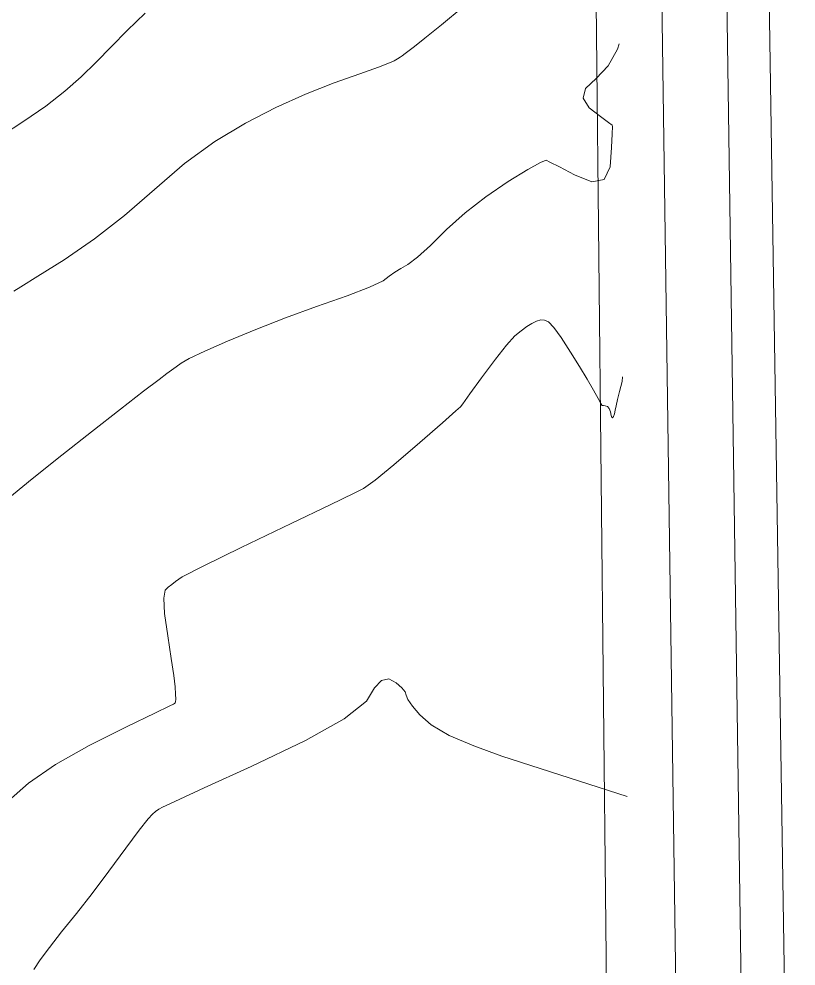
# Model space of a CAD drawing. Header units: inches. Extents: x 203 to 1065, y -1127 to 921.
# Drawn here: x 981.3 to 1065.5, y 248.7 to 351.3 of the extents above; entities that cross this region are included whole.
import ezdxf

# ---------------------------------------------------------------- set-up
doc = ezdxf.new("R2010")
doc.units = ezdxf.units.IN
doc.header["$MEASUREMENT"] = 0
doc.layers.add('CURVAS', color=32, linetype='Continuous')
doc.layers.add('DESLINDE', color=2, linetype='Continuous')

msp = doc.modelspace()

# ---------------------------------------------------------------- linework, layer by layer
at = {"color": 3, "lineweight": 13}
for p, q in [((1053.153, 200.746), (1049.494, 454.213)), ((1060.715, 166.155), (1056.557, 454.213)), ((1061.039, 454.213), (1065.496, 166.155))]:
    msp.add_line(p, q, dxfattribs=at)
at = {"layer": 'CURVAS', "lineweight": 0}
for p, q in [((1019.861, 278.855), (1020.603, 279.661)), ((1020.603, 279.661), (1021.384, 279.835)), ((1021.384, 279.835), (1022.191, 279.41)), ((1022.191, 279.41), (1022.812, 278.889)), ((1018.965, 277.434), (1019.861, 278.855)), ((1022.812, 278.889), (1023.176, 278.441)), ((1023.176, 278.441), (1023.285, 278.067)), ((1023.285, 278.067), (1023.463, 277.591)), ((1016.553, 275.527), (1018.965, 277.434)), ((1023.463, 277.591), (1023.951, 276.883)), ((1023.951, 276.883), (1024.75, 275.944)), ((1024.75, 275.944), (1025.999, 274.847)), ((1012.363, 273.16), (1016.553, 275.527)), ((1025.999, 274.847), (1027.947, 273.723)), ((1006.492, 270.366), (1012.363, 273.16)), ((1027.947, 273.723), (1030.597, 272.575)), ((1030.597, 272.575), (1033.637, 271.484)), ((1033.637, 271.484), (1047.193, 267.091)), ((1001.414, 268.038), (1006.492, 270.366)), ((998.212, 266.566), (1001.414, 268.038)), ((996.144, 265.491), (996.505, 265.739)), ((996.505, 265.739), (996.885, 265.948)), ((996.885, 265.948), (998.212, 266.566)), ((994.376, 263.459), (995.327, 264.68)), ((995.327, 264.68), (995.802, 265.205)), ((995.802, 265.205), (996.144, 265.491)), ((992.934, 261.525), (994.376, 263.459)), ((991.087, 259.011), (992.934, 261.525)), ((989.277, 256.61), (991.087, 259.011)), ((987.569, 254.421), (989.277, 256.61)), ((985.972, 252.449), (987.569, 254.421)), ((984.642, 250.769), (985.972, 252.449)), ((983.633, 249.407), (984.642, 250.769)), ((982.942, 248.36), (983.633, 249.407))]:
    msp.add_line(p, q, dxfattribs=at)
for points in [[(979.446, 338.652), (981.89, 340.228), (984.27, 341.872), (986.333, 343.473), (988.081, 345.031), (989.711, 346.621), (991.378, 348.299), (993.082, 350.066), (995.012, 351.916)], [(1046.334, 348.607), (1046.151, 348.038), (1045.14, 346.208), (1043.852, 344.834), (1042.712, 343.757), (1042.458, 342.705), (1043.105, 341.671), (1044.325, 340.731), (1045.17, 340.1), (1045.583, 339.79), (1045.622, 339.643), (1045.587, 338.87), (1045.52, 337.365), (1045.372, 335.272), (1044.701, 333.93), (1043.397, 333.663), (1041.501, 334.429), (1039.868, 335.27), (1038.848, 335.796), (1038.434, 336.006), (1037.819, 335.77), (1036.45, 335), (1034.327, 333.695), (1031.887, 332.055), (1029.662, 330.323), (1027.651, 328.498), (1025.901, 326.763), (1024.502, 325.494), (1023.459, 324.701), (1022.709, 324.28), (1022.042, 323.868), (1021.439, 323.435), (1020.776, 322.954), (1019.296, 322.26), (1016.873, 321.326), (1013.574, 320.166), (1010.199, 318.934), (1006.98, 317.675), (1003.929, 316.396), (1001.465, 315.309), (999.792, 314.515), (998.908, 314.014), (998.386, 313.645), (997.872, 313.277), (997.367, 312.909), (996.526, 312.274), (994.848, 310.984), (992.327, 309.035), (989.193, 306.596), (986.006, 304.08), (982.791, 301.505), (979.732, 299.028)]]:
    msp.add_lwpolyline(points, dxfattribs=at)
at = {"layer": 'CURVAS', "color": 41, "lineweight": 0}
for points in [[(1029.454, 352.618), (1027.09, 350.674), (1025.314, 349.23), (1024.18, 348.327), (1023.589, 347.88), (1023.157, 347.554), (1022.846, 347.316), (1022.629, 347.152), (1022.35, 346.979), (1021.983, 346.782), (1021.473, 346.544), (1020.283, 346.084), (1018.276, 345.358), (1015.477, 344.367), (1012.382, 343.143), (1009.181, 341.698), (1005.875, 340.031), (1002.556, 338.031), (999.275, 335.634), (996.032, 332.841), (992.793, 330.019), (989.529, 327.483), (986.24, 325.234), (983.381, 323.434), (981.565, 322.298), (980.795, 321.829)], [(1046.714, 312.542), (1046.657, 312.045), (1046.368, 310.961), (1046.149, 310.092), (1046.003, 309.421), (1045.911, 308.926), (1045.82, 308.541), (1045.726, 308.261), (1045.631, 308.101), (1045.544, 308.132), (1045.467, 308.364), (1045.394, 308.773), (1045.271, 309.114), (1045.084, 309.324), (1044.837, 309.406), (1044.63, 309.44), (1044.51, 309.46), (1044.473, 309.468), (1044.361, 309.668), (1044.057, 310.214), (1043.559, 311.107), (1042.886, 312.282), (1042.061, 313.657), (1041.085, 315.231), (1040.068, 316.8), (1039.263, 317.897), (1038.68, 318.504), (1038.27, 318.687), (1037.842, 318.707), (1037.379, 318.588), (1036.877, 318.336), (1036.325, 317.982), (1035.722, 317.533), (1035.055, 316.969), (1034.148, 315.983), (1032.943, 314.472), (1031.449, 312.452), (1030.176, 310.694), (1029.411, 309.639), (1029.156, 309.285), (1028.665, 308.856), (1027.193, 307.572), (1024.739, 305.433), (1021.939, 303.02), (1019.908, 301.352), (1018.668, 300.448), (1017.63, 299.934), (1015.05, 298.699), (1010.81, 296.669), (1005.401, 294.071), (1001.35, 292.084), (999.019, 290.875), (998.282, 290.389), (997.89, 290.064), (997.522, 289.757), (997.184, 289.447), (997.028, 288.584), (997.122, 286.929), (997.464, 284.485), (997.844, 282.047), (998.105, 280.207), (998.247, 278.966), (998.304, 278.176), (998.324, 277.641), (998.305, 277.359), (998.252, 277.259), (998.173, 277.178), (998.066, 277.108), (997.683, 276.923), (996.048, 276.128), (993.064, 274.674), (988.953, 272.637), (985.293, 270.565), (982.387, 268.561), (980.21, 266.641)]]:
    msp.add_lwpolyline(points, dxfattribs=at)
at = {"layer": 'DESLINDE', "color": 4, "linetype": 'Continuous', "lineweight": 0}
msp.add_lwpolyline([(979.733, 205.189), (980.233, 205.187), (1045.402, 204.937), (1043.622, 373.779), (979.22, 373.798), (978.72, 373.798)], close=True, dxfattribs=at)

doc.saveas('drawing.dxf')
